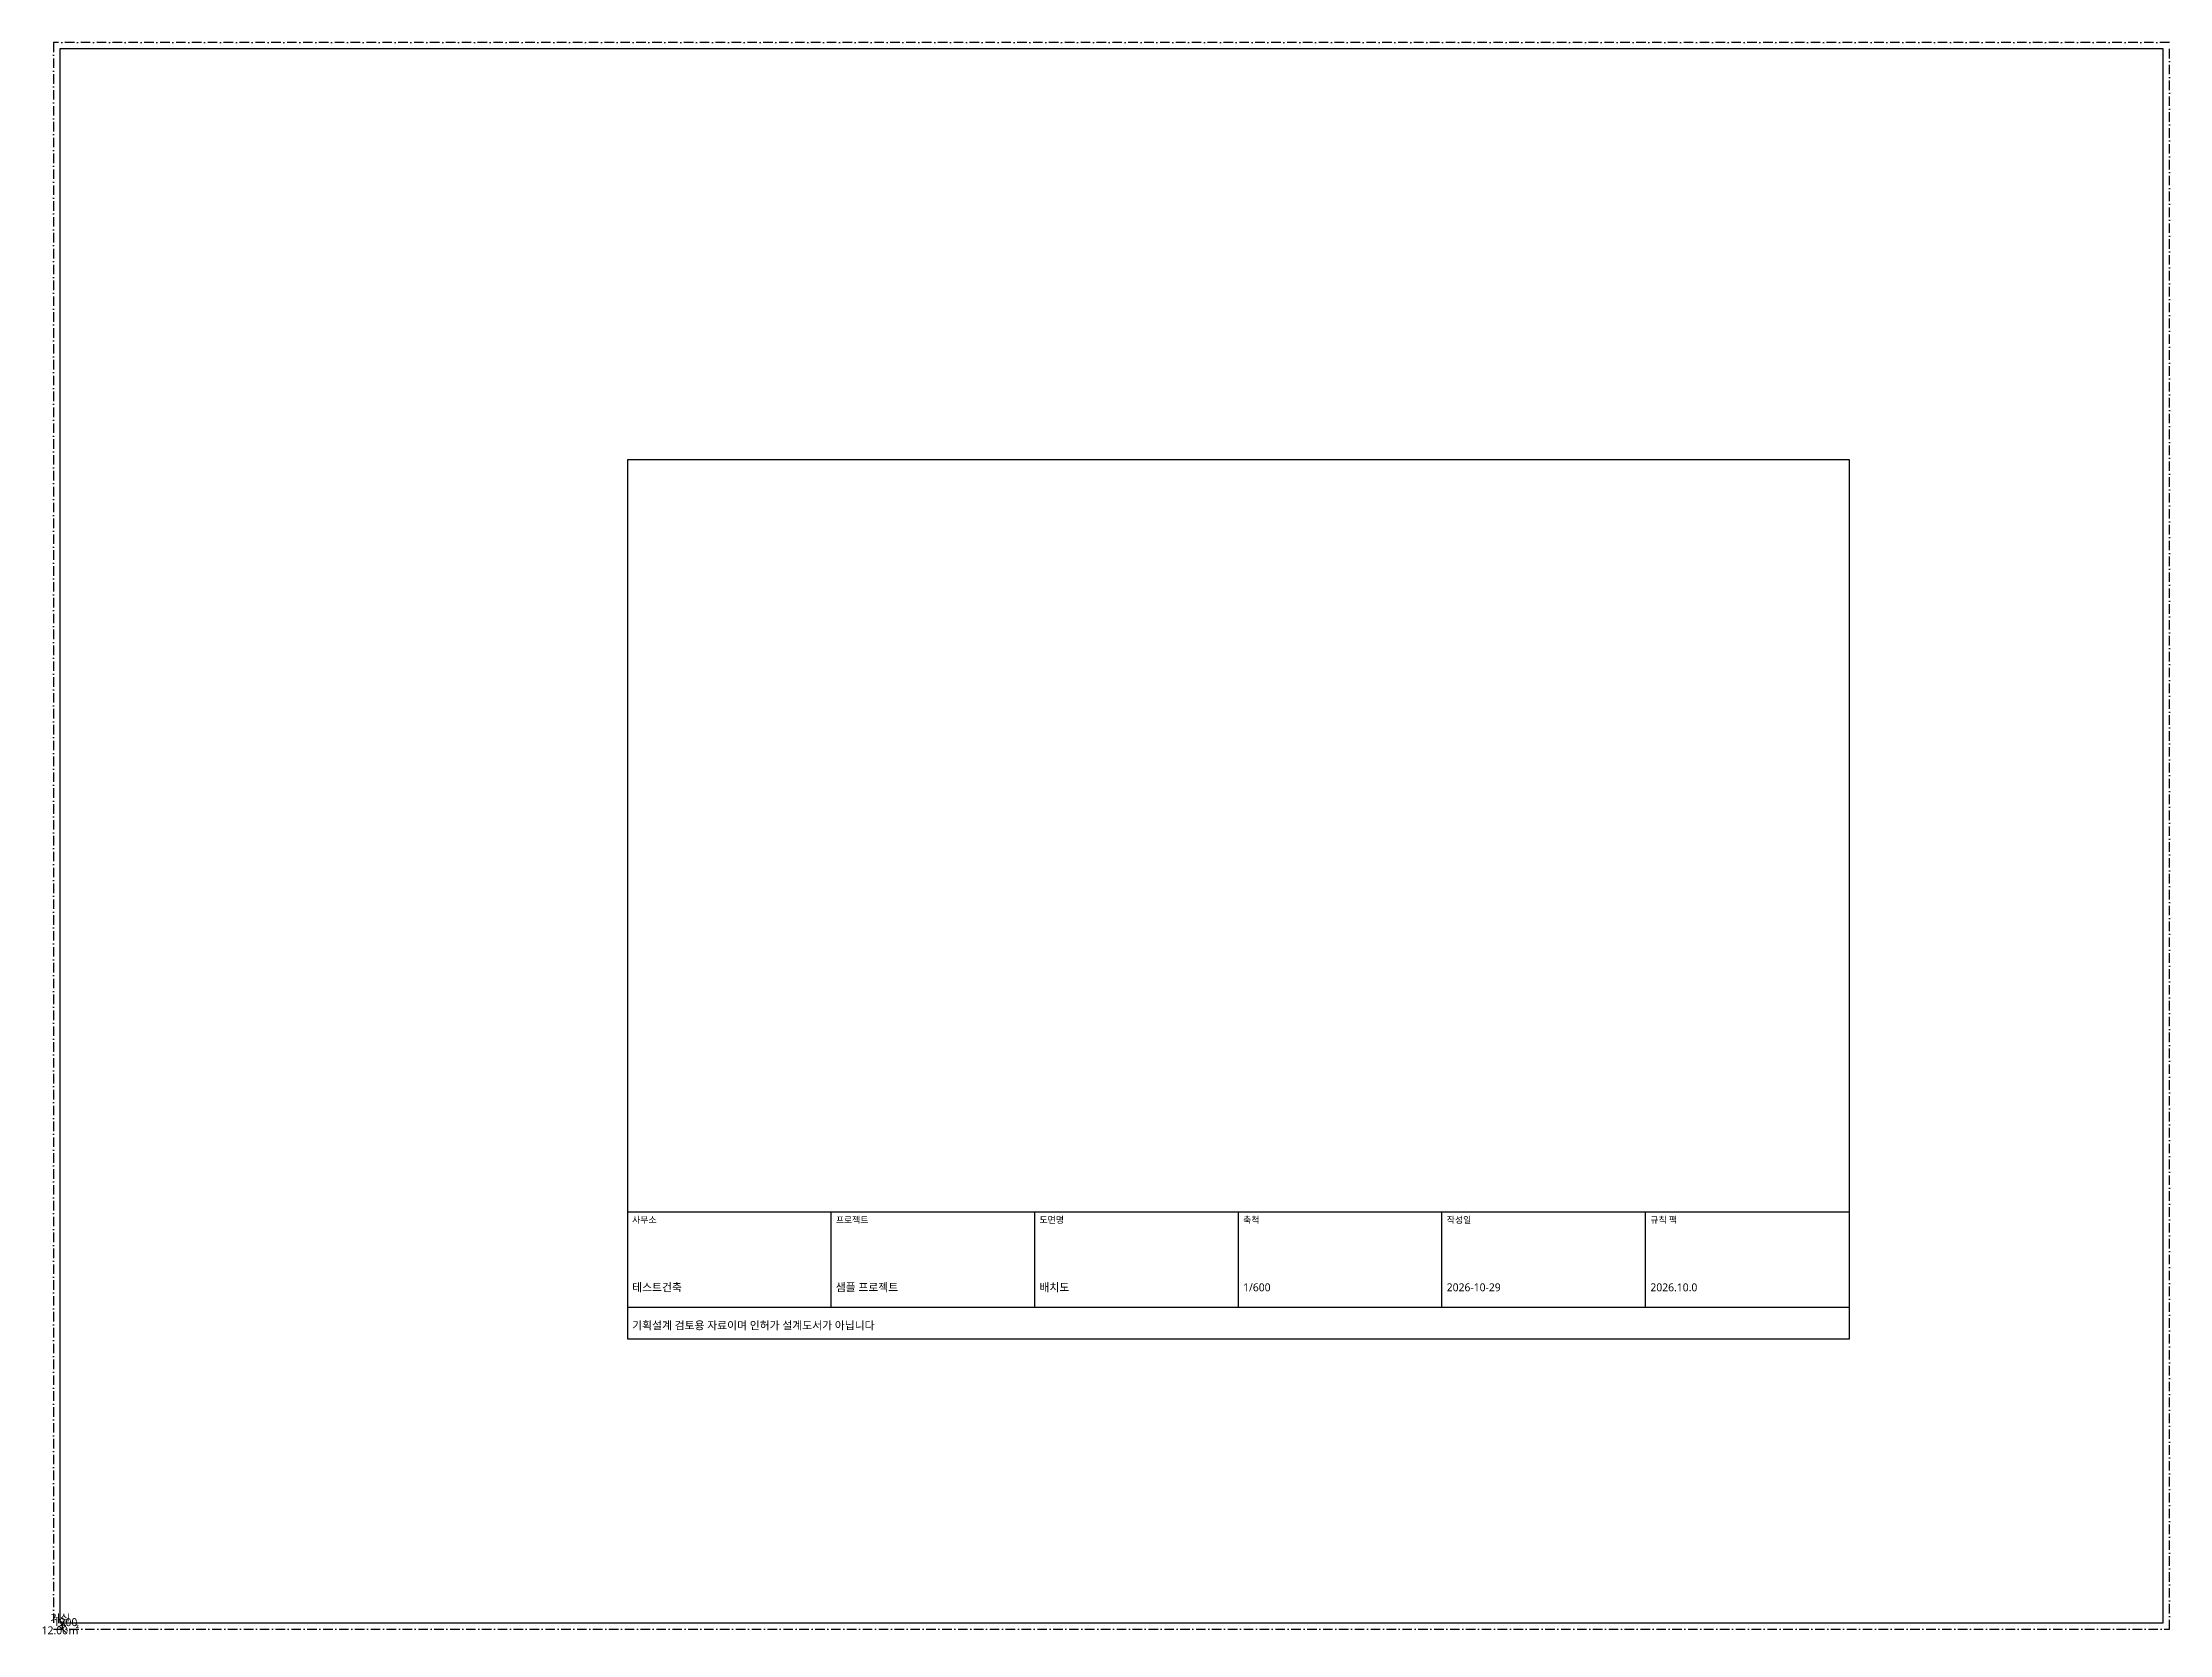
# Model space of a CAD drawing. Header units: millimetres. Extents: x -2046 to 400000, y -979 to 300000.
import ezdxf
from ezdxf.enums import TextEntityAlignment as Align

# ---------------------------------------------------------------- set-up
doc = ezdxf.new("R2010")
doc.units = ezdxf.units.MM
doc.header["$LTSCALE"] = 600
doc.linetypes.add('DASHDOT', pattern=[5, 3, -1, 0, -1])
for name, color, linetype in [('A-ANNO-DIMS', 1, 'CONTINUOUS'), ('A-AREA', 6, 'CONTINUOUS'), ('A-AREA-IDEN', 7, 'CONTINUOUS'), ('A-MASS', 7, 'CONTINUOUS'), ('A-SITE-BNDY', 1, 'DASHDOT'), ('A-TTLB', 7, 'CONTINUOUS')]:
    doc.layers.add(name, color=color, linetype=linetype)
doc.styles.add('ARCH-KR', font='malgun.ttf')

msp = doc.modelspace()

# ---------------------------------------------------------------- linework, layer by layer
at = {"layer": 'A-ANNO-DIMS'}
for p, q in [((2336, 564), (1064, 1836)), ((2336, -636), (1064, 636)), ((1700, 0), (1700, 1200))]:
    msp.add_line(p, q, dxfattribs=at)
at = {"layer": 'A-AREA'}
msp.add_lwpolyline([(1200, 1200), (398800, 1200), (398800, 298800), (1200, 298800)], close=True, dxfattribs=at)
at = {"layer": 'A-MASS'}
msp.add_lwpolyline([(1200, 1200), (398800, 1200), (398800, 298800), (1200, 298800)], close=True, dxfattribs=at)
at = {"layer": 'A-SITE-BNDY'}
msp.add_lwpolyline([(0, 0), (400000, 0), (400000, 300000), (0, 300000)], close=True, dxfattribs=at)
at = {"layer": 'A-TTLB'}
for p, q in [((108504, 78900), (339504, 78900)), ((147000, 60900), (147000, 78900)), ((185496, 60900), (185496, 78900)), ((223992, 60900), (223992, 78900)), ((262488, 60900), (262488, 78900)), ((300984, 60900), (300984, 78900)), ((108504, 60900), (339504, 60900))]:
    msp.add_line(p, q, dxfattribs=at)
msp.add_lwpolyline([(108504, 54900), (339504, 54900), (339504, 221100), (108504, 221100)], close=True, dxfattribs=at)

# ---------------------------------------------------------------- texts
at = {"layer": 'A-ANNO-DIMS', "style": 'ARCH-KR'}
msp.add_text('1200', height=1500, dxfattribs=at).set_placement((2300, 600), align=Align.CENTER)
at = {"layer": 'A-AREA-IDEN', "style": 'ARCH-KR'}
for s, p in [('12.00㎡', (1300, -950)), ('거실', (1300, 1300))]:
    msp.add_text(s, height=1500, dxfattribs=at).set_placement(p, align=Align.CENTER)
at = {"layer": 'A-TTLB', "style": 'ARCH-KR'}
for s, height, p in [('사무소', 1200, (109404, 76800)), ('프로젝트', 1200, (147900, 76800)), ('도면명', 1200, (186396, 76800)), ('축척', 1200, (224892, 76800)), ('작성일', 1200, (263388, 76800)), ('규칙 팩', 1200, (301884, 76800)), ('테스트건축', 1500, (109404, 63900)), ('샘플 프로젝트', 1500, (147900, 63900)), ('배치도', 1500, (186396, 63900)), ('1/600', 1500, (224892, 63900)), ('2026-10-29', 1500, (263388, 63900)), ('2026.10.0', 1500, (301884, 63900)), ('기획설계 검토용 자료이며 인허가 설계도서가 아닙니다', 1500, (109404, 56700))]:
    msp.add_text(s, height=height, dxfattribs=at).set_placement(p)

doc.saveas('drawing.dxf')
